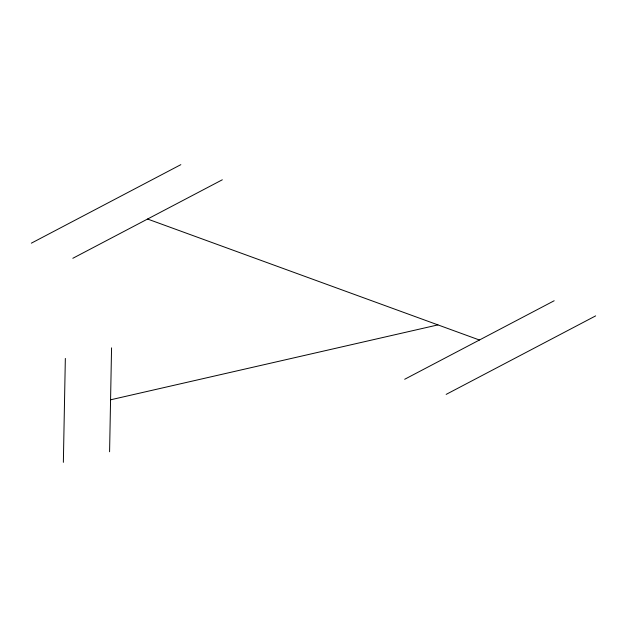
<?xml version="1.0" encoding="UTF-8"?>
<svg xmlns="http://www.w3.org/2000/svg" width="627" height="627" viewBox="0 0 627 627"><rect width="100%" height="100%" fill="white"/><g stroke="black" fill="none" stroke-linecap="round" stroke-linejoin="round"><path stroke-width="0.94" d="M63.358 462.342L65.341 358.432M109.584 451.761L111.559 347.852M31.35 243.174L180.842 164.658M72.826 258.293L222.319 179.784M404.681 379.272L554.174 300.756M446.158 394.391L595.65 315.883M110.571 399.807L437.944 324.896M147.572 219.035L479.428 340.014"/></g></svg>
